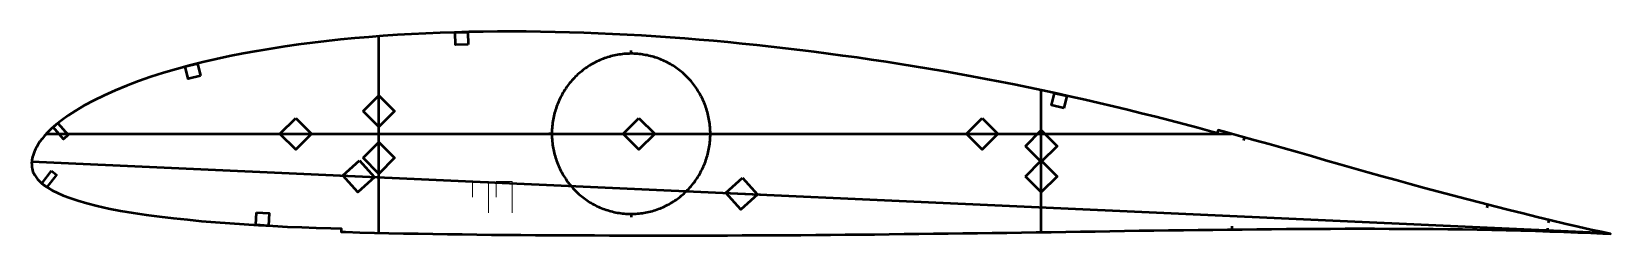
# Model space of a CAD drawing. Header units: metres. Extents: x 11 to 511, y 168 to 232.
import ezdxf

# ---------------------------------------------------------------- set-up
doc = ezdxf.new("R2010")
doc.units = ezdxf.units.M
doc.layers.add('Layer', color=1, linetype='Continuous', lineweight=50)
doc.layers.add('NumLabel', color=1, linetype='Continuous', lineweight=15)

msp = doc.modelspace()

# ---------------------------------------------------------------- linework, layer by layer
at = {"layer": 'Layer', "color": 7}
for p, q in [((120.96, 168.57), (120.96, 230.92)), ((120.96, 201.15), (120.96, 213.15)), ((330.96, 168.76), (330.96, 213.83)), ((330.96, 190.1), (330.96, 202.1)), ((15.6, 200), (391.26, 200)), ((88.63, 200), (100.63, 200)), ((120.96, 186.34), (120.96, 198.34)), ((197.43, 200), (209.43, 200)), ((306.23, 200), (318.23, 200)), ((10.94, 191.18), (509.59, 168.62)), ((330.96, 180.48), (330.96, 192.48)), ((108.57, 186.76), (120.56, 186.22)), ((229.99, 181.27), (241.97, 180.73))]:
    msp.add_line(p, q, dxfattribs=at)
at = {"layer": 'Layer'}
for p, q in [((200.96, 225.42), (200.96, 226.42)), ((175.83, 200), (174.83, 200)), ((226.08, 200), (227.08, 200)), ((395.31, 198.87), (395.05, 197.91)), ((472.42, 177.5), (472.2, 176.52)), ((200.96, 174.58), (200.96, 173.58)), ((391.42, 170.64), (391.41, 169.64)), ((471.45, 170.56), (471.42, 169.56)), ((491.84, 172.67), (491.63, 171.69)), ((491.44, 170.06), (491.42, 169.06))]:
    msp.add_line(p, q, dxfattribs=at)
for points in [[(511.31, 168.25), (509, 168.74), (505.24, 169.56), (501.19, 170.48), (496.95, 171.46), (492.6, 172.49), (488.18, 173.55), (483.73, 174.65), (479.26, 175.76), (474.78, 176.89), (470.3, 178.04), (465.82, 179.2), (461.35, 180.38), (456.88, 181.58), (452.42, 182.79), (447.96, 184.02), (443.49, 185.25), (439.02, 186.49), (434.54, 187.75), (430.05, 189.01), (425.57, 190.28), (421.1, 191.56), (416.63, 192.84), (412.16, 194.11), (407.69, 195.38), (403.22, 196.65), (398.75, 197.91), (394.28, 199.16), (389.81, 200.4), (387.02, 201.17), (386.75, 200.2), (385.09, 200.66), (380.63, 201.86), (376.17, 203.04), (371.71, 204.21), (367.24, 205.35), (362.77, 206.48), (358.31, 207.58), (353.85, 208.66), (349.37, 209.71), (344.88, 210.75), (340.4, 211.77), (335.91, 212.76), (331.42, 213.73), (326.93, 214.67), (322.42, 215.59), (317.92, 216.5), (313.43, 217.37), (308.91, 218.21), (304.39, 219.04), (299.87, 219.84), (295.35, 220.62), (290.83, 221.37), (286.29, 222.1), (281.75, 222.8), (277.2, 223.49), (272.66, 224.15), (268.11, 224.78), (263.55, 225.4), (259, 225.99), (254.44, 226.56), (249.89, 227.1), (245.33, 227.61), (240.76, 228.11), (236.19, 228.58), (231.63, 229.03), (227.06, 229.45), (222.5, 229.84), (217.93, 230.21), (213.36, 230.55), (208.79, 230.86), (204.22, 231.15), (199.65, 231.41), (195.08, 231.64), (190.52, 231.85), (185.96, 232.02), (181.39, 232.16), (176.83, 232.28), (172.27, 232.36), (167.7, 232.41), (163.14, 232.43), (158.59, 232.42), (154.05, 232.38), (149.51, 232.29), (144.97, 232.17), (140.42, 232.02), (135.89, 231.83), (131.37, 231.6), (126.85, 231.34), (122.33, 231.03), (117.82, 230.69), (113.33, 230.31), (108.87, 229.88), (104.41, 229.4), (99.96, 228.88), (95.53, 228.3), (91.12, 227.67), (86.72, 226.98), (82.33, 226.25), (77.98, 225.47), (73.67, 224.62), (69.4, 223.71), (65.17, 222.73), (60.98, 221.67), (56.83, 220.54), (52.75, 219.34), (48.74, 218.05), (44.82, 216.69), (41.02, 215.26), (37.34, 213.74), (33.85, 212.17), (30.58, 210.56), (27.57, 208.92), (24.85, 207.31), (22.47, 205.75), (20.43, 204.27), (18.69, 202.89), (17.24, 201.65), (16.03, 200.46), (15.02, 199.39), (14.2, 198.43), (13.53, 197.53), (12.97, 196.67), (12.52, 195.89), (12.15, 195.15), (11.84, 194.44), (11.58, 193.8), (11.38, 193.21), (11.22, 192.64), (11.1, 192.13), (11, 191.62), (10.93, 191.14), (10.89, 190.73), (10.92, 190.37), (10.94, 189.87), (10.97, 189.4), (11.03, 188.95), (11.13, 188.47), (11.31, 187.96), (11.55, 187.41), (11.88, 186.83), (12.3, 186.21), (12.81, 185.57), (13.43, 184.91), (14.18, 184.23), (15.08, 183.52), (16.18, 182.8), (17.5, 182.05), (19.06, 181.26), (20.87, 180.44), (23.01, 179.62), (25.53, 178.8), (28.45, 177.96), (31.69, 177.11), (35.25, 176.32), (39.08, 175.58), (43.09, 174.88), (47.23, 174.26), (51.49, 173.72), (55.88, 173.23), (60.33, 172.75), (64.76, 172.3), (69.21, 171.94), (73.74, 171.63), (78.3, 171.32), (82.86, 171.02), (87.42, 170.75), (91.97, 170.52), (96.55, 170.33), (101.15, 170.16), (105.77, 170.01), (109.03, 169.9), (109, 168.9), (110.37, 168.86), (114.98, 168.72), (119.59, 168.6), (124.18, 168.48), (128.79, 168.4), (133.42, 168.32), (138.06, 168.24), (142.72, 168.17), (147.38, 168.1), (152.04, 168.03), (156.7, 167.98), (161.36, 167.93), (166.01, 167.9), (170.68, 167.87), (175.36, 167.85), (180.04, 167.82), (184.72, 167.8), (189.39, 167.78), (194.06, 167.76), (198.73, 167.75), (203.41, 167.74), (208.08, 167.74), (212.76, 167.74), (217.44, 167.74), (222.11, 167.74), (226.78, 167.75), (231.45, 167.77), (236.13, 167.79), (240.8, 167.8), (245.47, 167.82), (250.13, 167.84), (254.79, 167.87), (259.46, 167.91), (264.13, 167.96), (268.8, 168), (273.47, 168.05), (278.14, 168.09), (282.8, 168.14), (287.46, 168.2), (292.12, 168.26), (296.78, 168.33), (301.43, 168.38), (306.1, 168.43), (310.76, 168.48), (315.41, 168.53), (320.07, 168.6), (324.74, 168.68), (329.4, 168.74), (334.06, 168.8), (338.71, 168.86), (343.36, 168.94), (348.02, 169.03), (352.68, 169.11), (357.35, 169.19), (362.01, 169.26), (366.68, 169.32), (371.35, 169.38), (376.02, 169.44), (380.68, 169.5), (385.34, 169.57), (389.99, 169.63), (394.65, 169.67), (399.32, 169.71), (404, 169.75), (408.67, 169.79), (413.35, 169.83), (418.01, 169.86), (422.67, 169.88), (427.33, 169.89), (431.98, 169.89), (436.63, 169.89), (441.28, 169.87), (445.93, 169.85), (450.58, 169.83), (455.22, 169.79), (459.86, 169.74), (464.5, 169.68), (469.14, 169.61), (473.77, 169.52), (478.4, 169.42), (483.02, 169.31), (487.61, 169.18), (492.17, 169.04), (496.65, 168.88), (501.02, 168.72), (505.18, 168.54), (509.04, 168.36), (511.4, 168.24)], [(226.08, 200), (226.08, 200.53), (226.06, 201.07), (226.03, 201.6), (225.99, 202.13), (225.94, 202.67), (225.88, 203.2), (225.81, 203.73), (225.73, 204.25), (225.63, 204.78), (225.53, 205.3), (225.41, 205.82), (225.29, 206.34), (225.15, 206.86), (225, 207.37), (224.84, 207.88), (224.67, 208.39), (224.5, 208.89), (224.31, 209.39), (224.11, 209.88), (223.89, 210.37), (223.67, 210.86), (223.44, 211.34), (223.2, 211.81), (222.95, 212.28), (222.69, 212.75), (222.42, 213.21), (222.14, 213.66), (221.86, 214.11), (221.56, 214.55), (221.25, 214.98), (220.94, 215.41), (220.61, 215.83), (220.28, 216.25), (219.94, 216.66), (219.59, 217.06), (219.23, 217.45), (218.86, 217.83), (218.49, 218.21), (218.11, 218.58), (217.72, 218.94), (217.32, 219.29), (216.91, 219.63), (216.5, 219.97), (216.08, 220.3), (215.66, 220.61), (215.23, 220.92), (214.79, 221.22), (214.35, 221.51), (213.9, 221.79), (213.44, 222.06), (212.98, 222.32), (212.51, 222.57), (212.04, 222.81), (211.57, 223.04), (211.09, 223.26), (210.6, 223.47), (210.11, 223.67), (209.62, 223.86), (209.12, 224.04), (208.62, 224.21), (208.11, 224.37), (207.61, 224.51), (207.1, 224.65), (206.58, 224.77), (206.07, 224.89), (205.55, 224.99), (205.03, 225.08), (204.51, 225.16), (203.98, 225.23), (203.46, 225.29), (202.93, 225.34), (202.41, 225.38), (201.88, 225.4), (201.35, 225.42), (200.82, 225.42), (200.3, 225.41), (199.77, 225.39), (199.24, 225.36), (198.71, 225.32), (198.19, 225.27), (197.66, 225.2), (197.14, 225.13), (196.62, 225.04), (196.1, 224.94), (195.58, 224.83), (195.07, 224.71), (194.56, 224.58), (194.05, 224.44), (193.54, 224.29), (193.04, 224.13), (192.54, 223.95), (192.05, 223.77), (191.55, 223.57), (191.07, 223.37), (190.58, 223.15), (190.1, 222.93), (189.63, 222.69), (189.16, 222.45), (188.7, 222.19), (188.24, 221.93), (187.79, 221.65), (187.34, 221.37), (186.9, 221.07), (186.47, 220.77), (186.04, 220.45), (185.62, 220.13), (185.2, 219.8), (184.79, 219.46), (184.39, 219.12), (184, 218.76), (183.61, 218.39), (183.23, 218.02), (182.86, 217.64), (182.5, 217.25), (182.15, 216.86), (181.8, 216.45), (181.46, 216.04), (181.14, 215.62), (180.82, 215.2), (180.5, 214.77), (180.2, 214.33), (179.91, 213.89), (179.63, 213.44), (179.35, 212.98), (179.09, 212.52), (178.83, 212.05), (178.59, 211.58), (178.35, 211.1), (178.12, 210.62), (177.91, 210.13), (177.7, 209.64), (177.51, 209.14), (177.32, 208.64), (177.15, 208.13), (176.99, 207.63), (176.83, 207.12), (176.69, 206.6), (176.56, 206.08), (176.44, 205.56), (176.33, 205.04), (176.23, 204.52), (176.14, 203.99), (176.06, 203.46), (176, 202.93), (175.94, 202.4), (175.9, 201.87), (175.86, 201.33), (175.84, 200.8), (175.83, 200.27), (175.83, 199.73), (175.84, 199.2), (175.86, 198.67), (175.9, 198.13), (175.94, 197.6), (176, 197.07), (176.06, 196.54), (176.14, 196.01), (176.23, 195.48), (176.33, 194.96), (176.44, 194.44), (176.56, 193.92), (176.69, 193.4), (176.83, 192.88), (176.99, 192.37), (177.15, 191.87), (177.32, 191.36), (177.51, 190.86), (177.7, 190.36), (177.91, 189.87), (178.12, 189.38), (178.35, 188.9), (178.59, 188.42), (178.83, 187.95), (179.09, 187.48), (179.35, 187.02), (179.63, 186.56), (179.91, 186.11), (180.2, 185.67), (180.5, 185.23), (180.82, 184.8), (181.14, 184.38), (181.46, 183.96), (181.8, 183.55), (182.15, 183.14), (182.5, 182.75), (182.86, 182.36), (183.23, 181.98), (183.61, 181.61), (184, 181.24), (184.39, 180.88), (184.79, 180.54), (185.2, 180.2), (185.62, 179.87), (186.04, 179.55), (186.47, 179.23), (186.9, 178.93), (187.34, 178.63), (187.79, 178.35), (188.24, 178.07), (188.7, 177.81), (189.16, 177.55), (189.63, 177.31), (190.1, 177.07), (190.58, 176.85), (191.07, 176.63), (191.55, 176.43), (192.05, 176.23), (192.54, 176.05), (193.04, 175.87), (193.54, 175.71), (194.05, 175.56), (194.56, 175.42), (195.07, 175.29), (195.58, 175.17), (196.1, 175.06), (196.62, 174.96), (197.14, 174.87), (197.66, 174.8), (198.19, 174.73), (198.71, 174.68), (199.24, 174.64), (199.77, 174.61), (200.3, 174.59), (200.82, 174.58), (201.35, 174.58), (201.88, 174.6), (202.41, 174.62), (202.93, 174.66), (203.46, 174.71), (203.98, 174.77), (204.51, 174.84), (205.03, 174.92), (205.55, 175.01), (206.07, 175.11), (206.58, 175.23), (207.1, 175.35), (207.61, 175.49), (208.11, 175.63), (208.62, 175.79), (209.12, 175.96), (209.62, 176.14), (210.11, 176.33), (210.6, 176.53), (211.09, 176.74), (211.57, 176.96), (212.04, 177.19), (212.51, 177.43), (212.98, 177.68), (213.44, 177.94), (213.9, 178.21), (214.35, 178.49), (214.79, 178.78), (215.23, 179.08), (215.66, 179.39), (216.08, 179.7), (216.5, 180.03), (216.91, 180.37), (217.32, 180.71), (217.72, 181.06), (218.11, 181.42), (218.49, 181.79), (218.86, 182.17), (219.23, 182.55), (219.59, 182.94), (219.94, 183.34), (220.28, 183.75), (220.61, 184.17), (220.94, 184.59), (221.25, 185.02), (221.56, 185.45), (221.86, 185.89), (222.14, 186.34), (222.42, 186.79), (222.69, 187.25), (222.95, 187.72), (223.2, 188.19), (223.44, 188.66), (223.67, 189.14), (223.89, 189.63), (224.11, 190.12), (224.31, 190.61), (224.5, 191.11), (224.67, 191.61), (224.84, 192.12), (225, 192.63), (225.15, 193.14), (225.29, 193.66), (225.41, 194.18), (225.53, 194.7), (225.63, 195.22), (225.73, 195.75), (225.81, 196.27), (225.88, 196.8), (225.94, 197.33), (225.99, 197.87), (226.03, 198.4), (226.06, 198.93), (226.08, 199.47), (226.08, 200)]]:
    msp.add_lwpolyline(points, close=True, dxfattribs=at)
for points in [[(149.29, 228.29), (145.29, 228.18), (145.19, 232.18), (149.19, 232.28), (149.29, 228.29)], [(64.44, 218.42), (60.57, 217.44), (59.59, 221.32), (63.47, 222.3), (64.44, 218.42)], [(115.96, 207.15), (120.96, 212.15), (125.96, 207.15), (120.96, 202.15), (115.96, 207.15)], [(338.17, 208.16), (334.26, 209.03), (335.13, 212.93), (339.03, 212.07), (338.17, 208.16)], [(22.53, 199.61), (21.02, 198.3), (17.75, 202.08), (19.26, 203.39), (22.53, 199.61)], [(94.63, 205), (99.63, 200), (94.63, 195), (89.63, 200), (94.63, 205)], [(203.43, 205), (208.43, 200), (203.43, 195), (198.43, 200), (203.43, 205)], [(312.23, 205), (317.23, 200), (312.23, 195), (307.23, 200), (312.23, 205)], [(325.96, 196.1), (330.96, 201.1), (335.96, 196.1), (330.96, 191.1), (325.96, 196.1)], [(115.96, 192.34), (120.96, 197.34), (125.96, 192.34), (120.96, 187.34), (115.96, 192.34)], [(114.79, 191.48), (119.56, 186.26), (114.34, 181.49), (109.57, 186.71), (114.79, 191.48)], [(325.96, 186.48), (330.96, 191.48), (335.96, 186.48), (330.96, 181.48), (325.96, 186.48)], [(17.23, 188.19), (18.81, 186.97), (15.75, 183.01), (14.17, 184.24), (17.23, 188.19)], [(236.21, 185.99), (240.98, 180.77), (235.75, 176), (230.99, 181.22), (236.21, 185.99)], [(82.2, 175.07), (86.2, 174.83), (85.96, 170.84), (81.97, 171.07), (82.2, 175.07)]]:
    msp.add_lwpolyline(points, dxfattribs=at)
at = {"layer": 'NumLabel', "color": 1}
for points in [[(150.7, 179.87), (150.7, 184.87), (155.7, 184.87), (155.7, 174.87)], [(158.2, 179.87), (158.2, 184.87), (163.2, 184.87), (163.2, 174.87)]]:
    msp.add_lwpolyline(points, dxfattribs=at)

doc.saveas('drawing.dxf')
